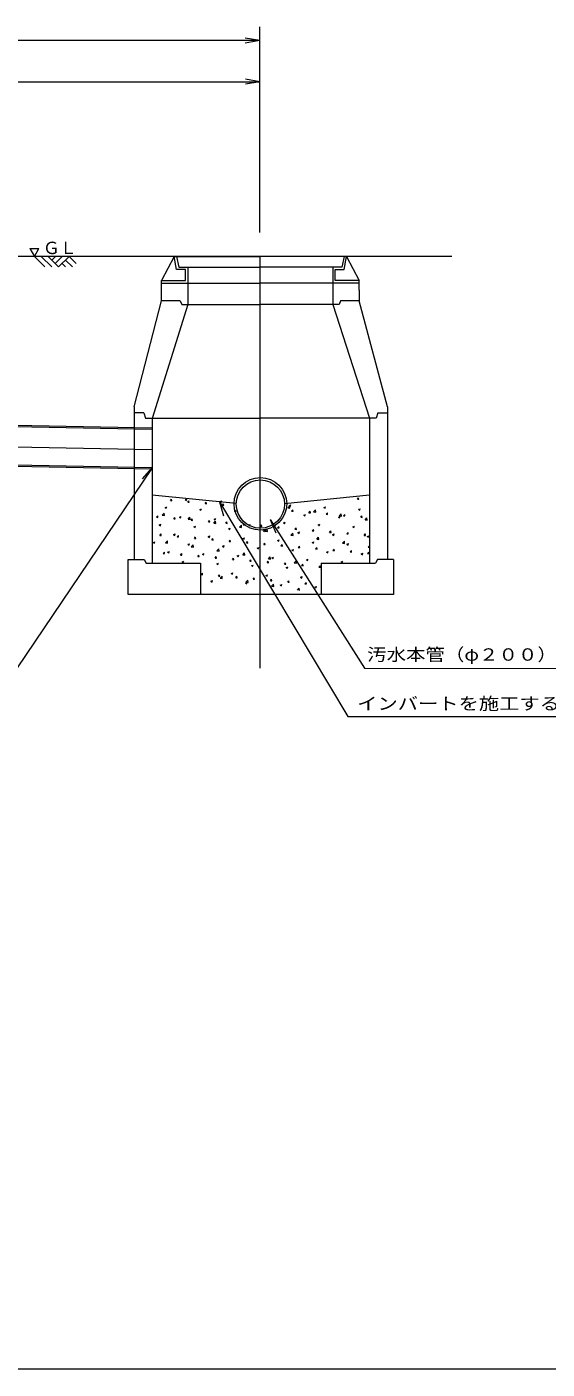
# Model space of a CAD drawing. Units: millimetres on the paper. Extents: x -398 to 406, y -282 to 282.
# Drawn here: x -217.7 to -109.9, y -282 to -3.8 of the extents above; entities that cross this region are included whole.
import ezdxf
from ezdxf.enums import TextEntityAlignment as Align

# ---------------------------------------------------------------- set-up
doc = ezdxf.new("R2010")
doc.units = ezdxf.units.MM
for name, color, linetype, lineweight in [('0-1__0-1_', 7, 'Continuous', 18), ('0-2__0-2_', 7, 'Continuous', 18), ('0-3__0-3_', 7, 'Continuous', 18), ('0-4__F-F_作業___1', 7, 'Continuous', 18)]:
    doc.layers.add(name, color=color, linetype=linetype, lineweight=lineweight)
doc.styles.add('ＭＳ ゴシック', font='')
doc.styles.get('ＭＳ ゴシック').set_extended_font_data('MS Gothic')

msp = doc.modelspace()

# ---------------------------------------------------------------- linework, layer by layer
at = {"layer": '0-1__0-1_'}
for p, q in [((-191.684, -95.217), (-219.797, -136.877)), ((-193.735, -97.462), (-191.684, -95.217)), ((-177.766, -102.227), (-151.21, -146.743)), ((-177.766, -102.227), (-176.948, -105.113)), ((-151.21, -146.743), (-97.361, -146.743))]:
    msp.add_line(p, q, dxfattribs=at)
at = {"layer": '0-2__0-2_'}
for p, q in [((-169.44, -46.396), (-169.44, -3.802)), ((-339.44, -6.583), (-169.44, -6.583)), ((-172.44, -6.083), (-169.44, -6.583)), ((-172.44, -7.083), (-169.44, -6.583)), ((-217.044, -49.773), (-215.169, -49.773)), ((-129.661, -51.396), (-380.058, -51.396)), ((-216.106, -51.396), (-213.93, -53.573)), ((-214.684, -51.396), (-212.508, -53.573)), ((-213.262, -51.396), (-211.085, -53.573)), ((-213.176, -51.396), (-213.219, -51.439)), ((-211.753, -51.396), (-212.508, -52.151)), ((-210.331, -51.396), (-211.796, -52.862)), ((-208.909, -51.396), (-211.085, -53.573)), ((-209.663, -52.151), (-208.241, -53.573)), ((-208.909, -51.396), (-207.487, -52.819)), ((-169.44, -51.396), (-169.44, -136.744)), ((-210.374, -52.862), (-209.663, -53.573)), ((-191.684, -87.242), (-325.426, -84.567)), ((-191.684, -86.967), (-325.421, -84.292)), ((-191.684, -91.467), (-327.69, -88.747)), ((-191.684, -95.492), (-325.571, -92.814)), ((-191.684, -95.217), (-325.566, -92.539))]:
    msp.add_line(p, q, dxfattribs=at)
at = {"layer": '0-2__0-2_', "color": 1}
msp.add_line((-169.44, -15.184), (-172.394, -14.663), dxfattribs=at)
msp.add_lwpolyline([(-339.44, -15.184), (-169.44, -15.184), (-172.394, -15.704)], dxfattribs=at)
at = {"layer": '0-2__0-2_'}
msp.add_lwpolyline([(-217.044, -49.773), (-216.106, -51.396), (-215.169, -49.773)], dxfattribs=at)
at = {"layer": '0-3__0-3_'}
for p, q in [((-187.173, -51.396), (-169.317, -51.396)), ((-151.461, -51.396), (-169.317, -51.396)), ((-184.302, -53.597), (-169.317, -53.597)), ((-154.332, -53.597), (-169.317, -53.597)), ((-154.332, -53.597), (-154.332, -56.891)), ((-153.832, -54.097), (-151.96, -54.097)), ((-153.832, -56.391), (-153.832, -54.097)), ((-189.796, -60.609), (-189.796, -58.389)), ((-184.302, -56.891), (-184.302, -59.139)), ((-148.837, -56.891), (-169.317, -56.891)), ((-154.332, -56.891), (-154.332, -59.139)), ((-151.461, -56.391), (-153.832, -56.391)), ((-148.837, -56.391), (-151.461, -56.391)), ((-148.837, -56.891), (-148.837, -56.391)), ((-148.837, -58.389), (-148.837, -56.891)), ((-148.837, -58.389), (-148.837, -60.609)), ((-195.43, -82.58), (-189.796, -60.609)), ((-185.9, -60.609), (-189.796, -60.609)), ((-184.302, -59.139), (-184.302, -61.359)), ((-154.332, -59.139), (-154.332, -61.359)), ((-148.837, -60.609), (-152.734, -60.609)), ((-142.982, -82.533), (-148.837, -60.609)), ((-184.302, -61.359), (-191.684, -84.957)), ((-154.332, -61.359), (-146.729, -84.935)), ((-195.43, -82.58), (-195.43, -86.892)), ((-142.982, -82.533), (-142.982, -114.207)), ((-193.432, -83.786), (-195.43, -83.786)), ((-193.432, -83.786), (-193.082, -84.935)), ((-193.082, -84.935), (-169.206, -84.935)), ((-145.33, -84.935), (-169.206, -84.935)), ((-146.729, -84.935), (-146.729, -98.598)), ((-144.98, -83.786), (-145.33, -84.935)), ((-144.98, -83.786), (-142.982, -83.786)), ((-195.43, -86.892), (-195.43, -95.142)), ((-195.43, -95.142), (-195.43, -114.207)), ((-191.684, -98.598), (-191.684, -102.719)), ((-146.729, -98.598), (-146.729, -105.216)), ((-174.315, -102.572), (-191.684, -100.835)), ((-187.926, -101.993), (-187.685, -101.706)), ((-187.926, -101.993), (-187.628, -102.019)), ((-187.627, -102.019), (-187.685, -101.706)), ((-184.863, -101.795), (-184.514, -101.661)), ((-184.863, -101.795), (-184.615, -101.962)), ((-184.614, -101.963), (-184.513, -101.661)), ((-184.344, -102.306), (-184.103, -102.019)), ((-184.344, -102.306), (-184.045, -102.332)), ((-184.044, -102.332), (-184.102, -102.019)), ((-180.761, -102.62), (-180.52, -102.333)), ((-180.761, -102.62), (-180.462, -102.646)), ((-180.462, -102.646), (-180.52, -102.333)), ((-177.685, -102.195), (-177.335, -102.061)), ((-177.685, -102.195), (-177.436, -102.362)), ((-177.436, -102.363), (-177.335, -102.061)), ((-177.178, -102.933), (-176.937, -102.646)), ((-177.178, -102.933), (-176.88, -102.959)), ((-176.879, -102.959), (-176.937, -102.646)), ((-164.319, -102.572), (-146.729, -100.813)), ((-163.328, -102.995), (-162.978, -102.861)), ((-163.079, -103.163), (-162.978, -102.861)), ((-149.209, -101.683), (-148.969, -101.396)), ((-149.209, -101.683), (-148.911, -101.709)), ((-148.91, -101.71), (-148.968, -101.397)), ((-190.816, -105.436), (-190.575, -105.149)), ((-190.816, -105.436), (-190.517, -105.462)), ((-190.517, -105.463), (-190.575, -105.15)), ((-189.628, -105.033), (-189.239, -104.628)), ((-189.628, -105.033), (-189.183, -105.102)), ((-189.183, -105.103), (-189.238, -104.628)), ((-189.06, -103.406), (-188.711, -103.272)), ((-189.06, -103.406), (-188.812, -103.573)), ((-188.811, -103.574), (-188.71, -103.272)), ((-187.233, -105.75), (-186.992, -105.463)), ((-186.934, -105.776), (-186.992, -105.463)), ((-186.079, -105.417), (-185.729, -105.283)), ((-186.079, -105.417), (-185.83, -105.585)), ((-185.83, -105.585), (-185.729, -105.283)), ((-184.297, -105.86), (-183.908, -105.455)), ((-183.852, -105.929), (-183.907, -105.455)), ((-181.882, -103.806), (-181.532, -103.672)), ((-181.882, -103.806), (-181.633, -103.974)), ((-181.633, -103.974), (-181.532, -103.672)), ((-178.9, -105.817), (-178.551, -105.683)), ((-178.651, -105.985), (-178.55, -105.683)), ((-174.703, -104.206), (-174.354, -104.072)), ((-174.703, -104.206), (-174.455, -104.374)), ((-174.454, -104.374), (-174.353, -104.072)), ((-163.636, -103.475), (-163.247, -103.069)), ((-163.636, -103.475), (-163.191, -103.544)), ((-163.328, -102.995), (-163.08, -103.163)), ((-163.191, -103.544), (-163.246, -103.07)), ((-162.847, -104.187), (-162.606, -103.9)), ((-162.847, -104.187), (-162.549, -104.213)), ((-162.548, -104.213), (-162.606, -103.9)), ((-160.346, -105.006), (-159.997, -104.872)), ((-160.346, -105.006), (-160.098, -105.174)), ((-160.097, -105.174), (-159.996, -104.872)), ((-159.265, -104.5), (-159.024, -104.213)), ((-159.265, -104.5), (-158.966, -104.526)), ((-158.965, -104.526), (-159.023, -104.213)), ((-158.305, -104.302), (-157.916, -103.896)), ((-158.305, -104.302), (-157.86, -104.37)), ((-157.86, -104.371), (-157.915, -103.896)), ((-156.15, -103.395), (-155.8, -103.261)), ((-156.15, -103.395), (-155.901, -103.563)), ((-155.901, -103.563), (-155.799, -103.261)), ((-155.682, -104.814), (-155.441, -104.527)), ((-155.682, -104.814), (-155.383, -104.84)), ((-155.383, -104.84), (-155.441, -104.527)), ((-153.168, -105.406), (-152.818, -105.272)), ((-153.168, -105.406), (-152.92, -105.574)), ((-152.974, -105.128), (-152.585, -104.723)), ((-152.974, -105.128), (-152.53, -105.197)), ((-152.919, -105.574), (-152.818, -105.272)), ((-152.529, -105.197), (-152.584, -104.723)), ((-152.099, -105.127), (-151.858, -104.84)), ((-152.099, -105.127), (-151.801, -105.153)), ((-151.8, -105.153), (-151.858, -104.84)), ((-148.971, -103.795), (-148.621, -103.661)), ((-148.971, -103.795), (-148.723, -103.963)), ((-148.722, -103.963), (-148.621, -103.661)), ((-148.516, -105.441), (-148.276, -105.154)), ((-148.516, -105.441), (-148.218, -105.467)), ((-148.217, -105.467), (-148.275, -105.154)), ((-147.643, -105.955), (-147.254, -105.55)), ((-147.198, -106.024), (-147.253, -105.55)), ((-190.276, -107.028), (-189.926, -106.894)), ((-190.276, -107.028), (-190.027, -107.196)), ((-190.027, -107.196), (-189.925, -106.894)), ((-187.233, -105.75), (-186.935, -105.776)), ((-184.297, -105.86), (-183.853, -105.929)), ((-183.65, -106.063), (-183.41, -105.776)), ((-183.65, -106.063), (-183.352, -106.089)), ((-183.351, -106.09), (-183.409, -105.776)), ((-183.097, -107.428), (-182.747, -107.294)), ((-183.097, -107.428), (-182.849, -107.596)), ((-182.848, -107.596), (-182.747, -107.294)), ((-180.068, -106.377), (-179.827, -106.09)), ((-180.068, -106.377), (-179.769, -106.403)), ((-179.769, -106.403), (-179.826, -106.09)), ((-178.966, -106.687), (-178.577, -106.282)), ((-178.966, -106.687), (-178.522, -106.756)), ((-178.9, -105.817), (-178.652, -105.985)), ((-178.521, -106.756), (-178.576, -106.282)), ((-176.485, -106.69), (-176.244, -106.403)), ((-176.485, -106.69), (-176.186, -106.716)), ((-176.186, -106.716), (-176.244, -106.403)), ((-175.919, -107.828), (-175.569, -107.694)), ((-175.919, -107.828), (-175.67, -107.996)), ((-175.67, -107.996), (-175.569, -107.694)), ((-173.635, -107.514), (-173.246, -107.108)), ((-173.635, -107.514), (-173.191, -107.583)), ((-173.19, -107.583), (-173.246, -107.108)), ((-172.902, -107.004), (-172.662, -106.717)), ((-172.902, -107.004), (-172.604, -107.03)), ((-172.603, -107.03), (-172.661, -106.717)), ((-171.749, -107.049), (-171.399, -106.915)), ((-171.749, -107.049), (-171.501, -107.217)), ((-171.5, -107.217), (-171.399, -106.915)), ((-169.32, -107.317), (-169.079, -107.03)), ((-169.32, -107.317), (-169.021, -107.343)), ((-169.021, -107.343), (-169.078, -107.03)), ((-168.74, -108.228), (-168.391, -108.094)), ((-168.74, -108.228), (-168.492, -108.396)), ((-168.491, -108.396), (-168.39, -108.094)), ((-168.304, -108.341), (-167.915, -107.935)), ((-168.304, -108.341), (-167.86, -108.409)), ((-167.859, -108.41), (-167.915, -107.935)), ((-167.311, -105.891), (-147.782, -136.744)), ((-167.311, -105.891), (-166.129, -108.693)), ((-165.737, -107.631), (-165.496, -107.344)), ((-165.737, -107.631), (-165.438, -107.657)), ((-165.438, -107.657), (-165.496, -107.344)), ((-164.543, -106.617), (-164.194, -106.483)), ((-164.543, -106.617), (-164.295, -106.785)), ((-164.294, -106.785), (-164.193, -106.483)), ((-162.154, -107.944), (-161.913, -107.657)), ((-162.154, -107.944), (-161.856, -107.97)), ((-161.855, -107.97), (-161.913, -107.657)), ((-161.562, -108.628), (-161.212, -108.494)), ((-161.313, -108.796), (-161.212, -108.494)), ((-158.571, -108.257), (-158.331, -107.97)), ((-158.571, -108.257), (-158.273, -108.284)), ((-158.272, -108.284), (-158.33, -107.971)), ((-157.365, -107.017), (-157.015, -106.883)), ((-157.365, -107.017), (-157.116, -107.185)), ((-157.116, -107.185), (-157.015, -106.883)), ((-154.989, -108.571), (-154.748, -108.284)), ((-154.69, -108.597), (-154.747, -108.284)), ((-150.186, -107.417), (-149.837, -107.283)), ((-150.186, -107.417), (-149.938, -107.585)), ((-149.937, -107.585), (-149.836, -107.283)), ((-147.643, -105.955), (-147.199, -106.024)), ((-191.491, -110.65), (-191.141, -110.516)), ((-191.491, -110.65), (-191.243, -110.818)), ((-191.242, -110.818), (-191.141, -110.516)), ((-190.123, -109.194), (-189.882, -108.907)), ((-190.123, -109.194), (-189.824, -109.22)), ((-189.824, -109.22), (-189.882, -108.907)), ((-188.965, -110.726), (-188.576, -110.32)), ((-188.965, -110.726), (-188.521, -110.795)), ((-188.521, -110.795), (-188.576, -110.321)), ((-187.294, -109.039), (-186.944, -108.905)), ((-187.294, -109.039), (-187.046, -109.207)), ((-187.045, -109.207), (-186.944, -108.905)), ((-186.54, -109.507), (-186.299, -109.22)), ((-186.54, -109.507), (-186.242, -109.533)), ((-186.241, -109.533), (-186.299, -109.22)), ((-184.313, -111.05), (-183.963, -110.916)), ((-184.313, -111.05), (-184.064, -111.218)), ((-184.064, -111.218), (-183.962, -110.916)), ((-183.635, -111.553), (-183.246, -111.147)), ((-183.19, -111.622), (-183.245, -111.147)), ((-182.957, -109.82), (-182.717, -109.533)), ((-182.957, -109.82), (-182.659, -109.847)), ((-182.658, -109.847), (-182.716, -109.534)), ((-180.116, -109.439), (-179.766, -109.305)), ((-180.116, -109.439), (-179.867, -109.607)), ((-179.867, -109.607), (-179.765, -109.305)), ((-179.375, -110.134), (-179.134, -109.847)), ((-179.375, -110.134), (-179.076, -110.16)), ((-179.076, -110.16), (-179.133, -109.847)), ((-175.792, -110.447), (-175.551, -110.16)), ((-175.792, -110.447), (-175.493, -110.473)), ((-175.493, -110.474), (-175.551, -110.161)), ((-172.937, -109.839), (-172.587, -109.705)), ((-172.937, -109.839), (-172.689, -110.007)), ((-172.688, -110.007), (-172.587, -109.705)), ((-172.209, -110.761), (-171.968, -110.474)), ((-172.209, -110.761), (-171.911, -110.787)), ((-171.91, -110.787), (-171.968, -110.474)), ((-168.627, -111.074), (-168.386, -110.787)), ((-168.627, -111.074), (-168.328, -111.1)), ((-168.328, -111.101), (-168.385, -110.787)), ((-165.759, -110.239), (-165.409, -110.105)), ((-165.759, -110.239), (-165.51, -110.407)), ((-165.51, -110.407), (-165.408, -110.105)), ((-165.044, -111.388), (-164.803, -111.101)), ((-164.745, -111.414), (-164.803, -111.101)), ((-162.973, -109.167), (-162.584, -108.762)), ((-162.973, -109.167), (-162.529, -109.236)), ((-162.529, -109.236), (-162.584, -108.762)), ((-161.562, -108.628), (-161.313, -108.796)), ((-158.58, -110.639), (-158.231, -110.505)), ((-158.58, -110.639), (-158.332, -110.807)), ((-158.331, -110.807), (-158.23, -110.505)), ((-157.642, -109.994), (-157.253, -109.589)), ((-157.642, -109.994), (-157.198, -110.063)), ((-157.198, -110.063), (-157.253, -109.589)), ((-154.989, -108.571), (-154.69, -108.597)), ((-154.383, -109.028), (-154.034, -108.894)), ((-154.383, -109.028), (-154.135, -109.196)), ((-154.134, -109.196), (-154.033, -108.894)), ((-152.312, -110.821), (-151.923, -110.415)), ((-152.312, -110.821), (-151.867, -110.89)), ((-151.867, -110.89), (-151.922, -110.416)), ((-151.406, -108.884), (-151.165, -108.597)), ((-151.406, -108.884), (-151.107, -108.91)), ((-151.402, -111.039), (-151.052, -110.905)), ((-151.402, -111.039), (-151.153, -111.207)), ((-151.107, -108.911), (-151.165, -108.597)), ((-151.153, -111.207), (-151.052, -110.905)), ((-147.823, -109.198), (-147.583, -108.911)), ((-147.823, -109.198), (-147.525, -109.224)), ((-147.524, -109.224), (-147.582, -108.911)), ((-147.205, -109.428), (-146.855, -109.294)), ((-147.205, -109.428), (-146.956, -109.596)), ((-146.956, -109.596), (-146.855, -109.294)), ((-189.43, -112.951), (-189.189, -112.664)), ((-189.43, -112.951), (-189.131, -112.977)), ((-189.131, -112.977), (-189.188, -112.664)), ((-188.509, -112.661), (-188.16, -112.527)), ((-188.509, -112.661), (-188.261, -112.829)), ((-188.261, -112.829), (-188.159, -112.527)), ((-185.847, -113.264), (-185.606, -112.977)), ((-185.847, -113.264), (-185.548, -113.29)), ((-185.548, -113.29), (-185.606, -112.977)), ((-183.635, -111.553), (-183.19, -111.622)), ((-182.264, -113.578), (-182.024, -113.291)), ((-182.264, -113.578), (-181.966, -113.604)), ((-181.965, -113.604), (-182.023, -113.291)), ((-181.331, -113.061), (-180.981, -112.927)), ((-181.331, -113.061), (-181.083, -113.229)), ((-181.082, -113.229), (-180.981, -112.927)), ((-178.682, -113.891), (-178.441, -113.604)), ((-178.682, -113.891), (-178.383, -113.917)), ((-178.383, -113.917), (-178.44, -113.604)), ((-178.304, -112.379), (-177.915, -111.974)), ((-178.304, -112.379), (-177.859, -112.448)), ((-177.859, -112.449), (-177.914, -111.974)), ((-177.134, -111.45), (-176.784, -111.316)), ((-177.134, -111.45), (-176.886, -111.618)), ((-176.885, -111.618), (-176.784, -111.316)), ((-175.099, -114.205), (-174.858, -113.918)), ((-174.8, -114.231), (-174.858, -113.918)), ((-174.153, -113.461), (-173.803, -113.327)), ((-174.153, -113.461), (-173.904, -113.629)), ((-173.904, -113.629), (-173.802, -113.327)), ((-172.973, -113.206), (-172.584, -112.801)), ((-172.973, -113.206), (-172.529, -113.275)), ((-172.528, -113.275), (-172.583, -112.801)), ((-169.956, -111.85), (-169.606, -111.716)), ((-169.956, -111.85), (-169.707, -112.018)), ((-169.707, -112.018), (-169.605, -111.716)), ((-167.642, -114.033), (-167.253, -113.628)), ((-167.642, -114.033), (-167.198, -114.102)), ((-167.197, -114.102), (-167.252, -113.628)), ((-166.974, -113.861), (-166.624, -113.727)), ((-166.974, -113.861), (-166.726, -114.029)), ((-166.725, -114.029), (-166.624, -113.727)), ((-165.044, -111.388), (-164.745, -111.414)), ((-162.777, -112.25), (-162.427, -112.116)), ((-162.777, -112.25), (-162.529, -112.418)), ((-162.528, -112.418), (-162.427, -112.116)), ((-161.461, -111.701), (-161.22, -111.414)), ((-161.461, -111.701), (-161.163, -111.727)), ((-161.162, -111.727), (-161.22, -111.414)), ((-157.878, -112.015), (-157.638, -111.728)), ((-157.878, -112.015), (-157.58, -112.041)), ((-157.579, -112.041), (-157.637, -111.728)), ((-155.599, -112.65), (-155.249, -112.516)), ((-155.599, -112.65), (-155.35, -112.818)), ((-155.35, -112.818), (-155.248, -112.516)), ((-154.296, -112.328), (-154.055, -112.041)), ((-154.296, -112.328), (-153.997, -112.354)), ((-153.997, -112.354), (-154.054, -112.041)), ((-150.713, -112.641), (-150.472, -112.355)), ((-150.713, -112.641), (-150.414, -112.668)), ((-150.414, -112.668), (-150.472, -112.355)), ((-148.42, -113.05), (-148.07, -112.916)), ((-148.42, -113.05), (-148.172, -113.218)), ((-148.171, -113.218), (-148.07, -112.916)), ((-147.13, -112.955), (-146.889, -112.668)), ((-147.13, -112.955), (-146.832, -112.981)), ((-146.981, -111.648), (-146.729, -111.385)), ((-146.981, -111.648), (-146.729, -111.687)), ((-146.831, -112.981), (-146.889, -112.668)), ((-196.679, -114.207), (-193.382, -114.207)), ((-196.679, -121.45), (-196.679, -114.207)), ((-193.382, -114.207), (-192.932, -114.957)), ((-192.932, -114.957), (-191.684, -114.957)), ((-185.528, -114.672), (-185.178, -114.538)), ((-185.528, -114.672), (-185.279, -114.84)), ((-185.279, -114.84), (-185.178, -114.538)), ((-181.694, -114.957), (-181.694, -121.45)), ((-178.349, -115.072), (-178, -114.938)), ((-178.349, -115.072), (-178.101, -115.24)), ((-178.101, -115.24), (-177.999, -114.938)), ((-175.099, -114.205), (-174.8, -114.231)), ((-171.516, -114.518), (-171.275, -114.231)), ((-171.516, -114.518), (-171.218, -114.544)), ((-171.217, -114.544), (-171.275, -114.231)), ((-171.171, -115.472), (-170.821, -115.338)), ((-171.171, -115.472), (-170.923, -115.64)), ((-170.922, -115.64), (-170.821, -115.338)), ((-167.933, -114.831), (-167.693, -114.544)), ((-167.933, -114.831), (-167.635, -114.858)), ((-167.634, -114.858), (-167.692, -114.545)), ((-164.351, -115.145), (-164.11, -114.858)), ((-164.351, -115.145), (-164.052, -115.171)), ((-164.052, -115.171), (-164.109, -114.858)), ((-163.993, -115.872), (-163.643, -115.738)), ((-163.993, -115.872), (-163.744, -116.04)), ((-163.744, -116.04), (-163.642, -115.738)), ((-162.311, -114.86), (-161.922, -114.454)), ((-162.311, -114.86), (-161.867, -114.929)), ((-161.866, -114.929), (-161.922, -114.454)), ((-160.768, -115.458), (-160.527, -115.171)), ((-160.768, -115.458), (-160.469, -115.484)), ((-160.469, -115.485), (-160.527, -115.172)), ((-159.796, -114.261), (-159.446, -114.127)), ((-159.796, -114.261), (-159.547, -114.429)), ((-159.547, -114.429), (-159.445, -114.127)), ((-157.185, -115.772), (-156.945, -115.485)), ((-157.185, -115.772), (-156.887, -115.798)), ((-156.98, -115.687), (-156.719, -115.414)), ((-156.98, -115.687), (-156.719, -115.727)), ((-156.886, -115.798), (-156.944, -115.485)), ((-156.814, -116.272), (-156.719, -116.236)), ((-156.814, -116.272), (-156.719, -116.337)), ((-156.719, -114.957), (-156.719, -121.45)), ((-156.719, -114.957), (-146.729, -114.957)), ((-152.617, -114.661), (-152.267, -114.527)), ((-152.617, -114.661), (-152.369, -114.829)), ((-152.368, -114.829), (-152.267, -114.527)), ((-145.03, -114.207), (-145.48, -114.957)), ((-141.734, -114.207), (-145.03, -114.207)), ((-181.571, -117.335), (-181.33, -117.048)), ((-181.571, -117.335), (-181.273, -117.361)), ((-181.272, -117.361), (-181.33, -117.048)), ((-179.565, -118.694), (-179.215, -118.56)), ((-179.565, -118.694), (-179.316, -118.862)), ((-179.316, -118.862), (-179.215, -118.56)), ((-177.989, -117.648), (-177.748, -117.361)), ((-177.989, -117.648), (-177.69, -117.674)), ((-177.69, -117.675), (-177.747, -117.361)), ((-177.641, -118.072), (-177.252, -117.666)), ((-177.641, -118.072), (-177.197, -118.141)), ((-177.197, -118.141), (-177.252, -117.667)), ((-175.368, -117.083), (-175.018, -116.949)), ((-175.368, -117.083), (-175.119, -117.251)), ((-175.119, -117.251), (-175.018, -116.949)), ((-174.406, -117.962), (-174.165, -117.675)), ((-174.406, -117.962), (-174.107, -117.988)), ((-174.107, -117.988), (-174.165, -117.675)), ((-172.386, -119.094), (-172.037, -118.96)), ((-172.386, -119.094), (-172.138, -119.262)), ((-172.311, -118.899), (-171.922, -118.493)), ((-172.311, -118.899), (-171.866, -118.968)), ((-172.137, -119.262), (-172.036, -118.96)), ((-171.866, -118.968), (-171.921, -118.493)), ((-170.823, -118.275), (-170.582, -117.988)), ((-170.823, -118.275), (-170.525, -118.301)), ((-170.524, -118.301), (-170.582, -117.988)), ((-168.189, -117.483), (-167.84, -117.349)), ((-168.189, -117.483), (-167.941, -117.651)), ((-167.94, -117.651), (-167.839, -117.349)), ((-167.24, -118.589), (-167, -118.302)), ((-167.24, -118.589), (-166.942, -118.615)), ((-166.941, -118.615), (-166.999, -118.302)), ((-166.98, -119.725), (-166.591, -119.32)), ((-166.535, -119.795), (-166.59, -119.32)), ((-165.208, -119.495), (-164.858, -119.36)), ((-165.208, -119.495), (-164.959, -119.662)), ((-164.959, -119.662), (-164.858, -119.36)), ((-163.658, -118.902), (-163.417, -118.615)), ((-163.658, -118.902), (-163.359, -118.928)), ((-163.359, -118.928), (-163.416, -118.615)), ((-161.011, -117.883), (-160.661, -117.749)), ((-161.011, -117.883), (-160.763, -118.051)), ((-160.762, -118.051), (-160.661, -117.749)), ((-160.075, -119.216), (-159.834, -118.929)), ((-160.075, -119.216), (-159.776, -119.242)), ((-159.776, -119.242), (-159.834, -118.929)), ((-166.98, -119.725), (-166.536, -119.794)), ((-161.649, -120.552), (-161.26, -120.147)), ((-161.204, -120.621), (-161.259, -120.147)), ((-158.029, -119.895), (-157.68, -119.76)), ((-158.029, -119.895), (-157.781, -120.062)), ((-157.78, -120.062), (-157.679, -119.76)), ((-147.782, -136.744), (-107.247, -136.757))]:
    msp.add_line(p, q, dxfattribs=at)
for points in [[(-189.796, -56.891), (-189.796, -56.391), (-187.173, -56.391), (-184.801, -56.391), (-184.801, -54.097), (-186.674, -54.097), (-187.173, -51.396), (-189.796, -56.391)], [(-186.674, -51.396), (-186.174, -53.597), (-184.302, -53.597), (-184.302, -56.891)], [(-151.96, -51.396), (-152.46, -53.597), (-154.332, -53.597)], [(-151.96, -54.097), (-151.461, -51.396), (-148.837, -56.391)], [(-189.796, -58.389), (-189.796, -56.891), (-169.317, -56.891)], [(-185.9, -60.609), (-185.601, -61.359), (-169.317, -61.359)], [(-152.734, -60.609), (-153.033, -61.359), (-169.317, -61.359)], [(-191.684, -84.957), (-191.684, -86.967), (-191.684, -98.598)], [(-191.684, -102.719), (-191.684, -114.957), (-181.694, -114.957)], [(-146.729, -105.216), (-146.729, -114.957), (-145.48, -114.957)], [(-141.734, -114.207), (-141.734, -121.45), (-196.679, -121.45)]]:
    msp.add_lwpolyline(points, dxfattribs=at)
for centre, radius in [((-169.317, -102.657), 5.45), ((-169.317, -102.707), 5)]:
    msp.add_circle(centre, radius, dxfattribs=at)
at = {"layer": '0-4__F-F_作業___1'}
msp.add_line((405.5, -282), (-398, -282), dxfattribs=at)

# ---------------------------------------------------------------- texts
at = {"layer": '0-1__0-1_', "style": 'ＭＳ ゴシック', "width": 1.2}
msp.add_text('インバートを施工すること', height=2.566, dxfattribs=at).set_placement((-149.276, -146.105), align=Align.BOTTOM_LEFT)
at = {"layer": '0-2__0-2_', "style": 'ＭＳ ゴシック'}
msp.add_text('ＧＬ', height=2.566, dxfattribs=at).set_placement((-214.343, -51.667), align=Align.BOTTOM_LEFT)
at = {"layer": '0-2__0-2_', "style": 'ＭＳ ゴシック', "width": 1.15}
msp.add_text('汚水本管（φ２００）', height=2.566, dxfattribs=at).set_placement((-147.207, -135.942), align=Align.BOTTOM_LEFT)

doc.saveas('drawing.dxf')
